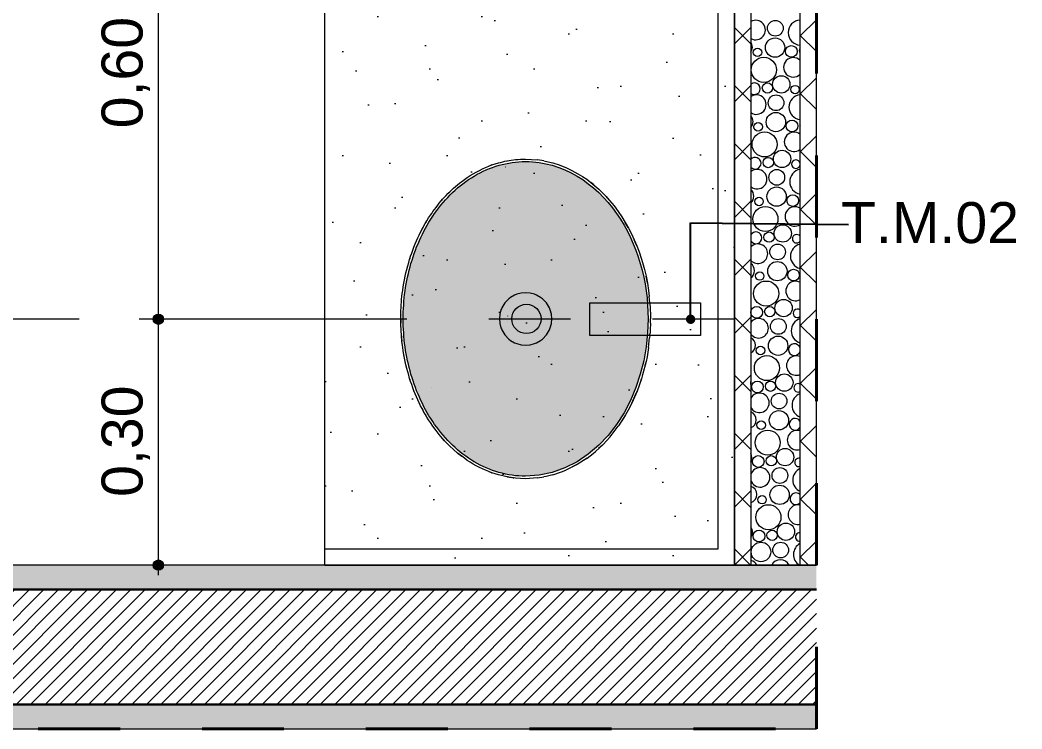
# Model space of a CAD drawing. Header units: metres. Extents: x -1.8 to 75.3, y -2 to 2.8.
# Drawn here: x 0.603 to 1.826, y -2.048 to -1.183 of the extents above; entities that cross this region are included whole.
import ezdxf

# ---------------------------------------------------------------- set-up
doc = ezdxf.new("R2010")
doc.units = ezdxf.units.M
doc.header["$MEASUREMENT"] = 0
doc.linetypes.add('Dashed', pattern=[0.035, 0.0225, -0.0125])
for name, color, linetype, lineweight in [('0_Caneta_No__1', 7, 'Continuous', 40), ('NOTAS-DETALHAMENTO.EXEC_Caneta_No__1', 7, 'Continuous', 40), ('NOTAS-DETALHAMENTO.EXEC_Caneta_No__241', 7, 'Continuous', 13), ('PAREDE CONSTRUIR_Caneta_No__241', 7, 'Continuous', 13), ('PAREDE CONSTRUIR_Caneta_No__3', 7, 'Continuous', 30), ('PAREDE CONSTRUIR_Caneta_No__83', 84, 'Continuous', 0), ('PAREDE CONSTRUIR_Caneta_No__91', 255, 'Continuous', 0)]:
    doc.layers.add(name, color=color, linetype=linetype, lineweight=lineweight)
for name, color, linetype, lineweight, true_color in [('0_Caneta_No__167', 7, 'Continuous', 0, 0x0035d5), ('EIXO HIDRÁULICO - Executivo.EXEC_Caneta_No__167', 7, 'Continuous', 0, 0x0035d5), ('LOUCAS-METAIS.ARQ_Caneta_No__13', 7, 'Continuous', 0, 0xaaaaaa), ('LOUCAS-METAIS.ARQ_Caneta_No__16', 7, 'Continuous', 0, 0xc9c9c9), ('LOUCAS-METAIS.ARQ_Caneta_No__19', 7, 'Continuous', 0, 0xe9e9e9), ('LOUCAS-METAIS.ARQ_Caneta_No__96', 7, 'Continuous', 0, 0xb6b6b6), ('PAREDE CONSTRUIR_Caneta_No__96', 7, 'Continuous', 0, 0xb6b6b6)]:
    doc.layers.add(name, color=color, linetype=linetype, lineweight=lineweight, true_color=true_color)
doc.styles.add('GENERATED_STYLE_1', font='arial.ttf')
doc.dimstyles.new('GENERATED_STYLE__1', dxfattribs={"dimtxt": 0.05, "dimasz": 0.02375, "dimexe": 0.18, "dimexo": 0.267183, "dimgap": 0, "dimtad": 1, "dimzin": 0, "dimdsep": 46, "dimtxsty": 'GENERATED_STYLE_1', "dimblk": 'ARROWHEAD_11', "dimblk1": 'ARROWHEAD_11', "dimblk2": 'ARROWHEAD_11', "dimcen": 0.09, "dimclrd": 256, "dimclre": 256, "dimclrt": 256, "dimadec": 0, "dimazin": 0, "dimtfac": 1, "dimtdec": 4, "dimtmove": 0, "dimatfit": 3, "dimfxl": 0, "dimtolj": 1, "dimtzin": 0, "dimarcsym": 0})
doc.dimstyles.new('GENERATED_STYLE__4', dxfattribs={"dimtxt": 0.18, "dimasz": 0.0228, "dimexe": 0.18, "dimexo": 0.0625, "dimgap": 0, "dimtad": 0, "dimtih": 1, "dimtoh": 1, "dimdec": 4, "dimzin": 0, "dimdsep": 46, "dimcen": 0.09, "dimadec": 0, "dimazin": 0, "dimtfac": 1, "dimtdec": 4, "dimtmove": 0, "dimatfit": 3, "dimldrblk": 'ARROWHEAD_11', "dimfxl": 0, "dimtolj": 1, "dimtzin": 0, "dimarcsym": 0})
pattern_1 = [(45, (0, 0), (-0.0353553, 0.0353553), []), (135, (0, 0), (0.0353553, 0.0353553), [])]
pattern_2 = [(45, (0, 0.2), (-0.0636396, 0.0636396), [0, -0.06, 0, -0.09]), (110, (0.2, 0.2), (0.0845723, 0.0307818), [0, -0.044, 0, -0.076])]

# ---------------------------------------------------------------- blocks, each defined once
blk = doc.blocks.new('*X1')
at = {"layer": 'PAREDE CONSTRUIR_Caneta_No__96', "color": 253, "linetype": 'Continuous', "lineweight": 0, "true_color": 0xb6b6b6}
for centre, radius in [((1.5249, -1.193), 0.00959), ((1.5246, -1.2166), 0.0118), ((1.5031, -1.2224), 0.00517), ((1.5444, -1.2213), 0.00715), ((1.5109, -1.2438), 0.0153), ((1.5153, -1.2659), 0.00627), ((1.5322, -1.2615), 0.0106), ((1.549, -1.2679), 0.00517), ((1.5258, -1.284), 0.00959), ((1.5256, -1.3075), 0.0118), ((1.504, -1.3134), 0.00517), ((1.5453, -1.3123), 0.00715), ((1.5118, -1.3348), 0.0153), ((1.5331, -1.3525), 0.0106), ((1.5163, -1.3569), 0.00627), ((1.5267, -1.375), 0.00959), ((1.5265, -1.3985), 0.0118), ((1.505, -1.4044), 0.00517), ((1.5462, -1.4033), 0.00715), ((1.5128, -1.4258), 0.0153), ((1.5172, -1.4479), 0.00627), ((1.534, -1.4435), 0.0106), ((1.5277, -1.466), 0.00959), ((1.5274, -1.4895), 0.0118), ((1.5059, -1.4954), 0.00517), ((1.5472, -1.4943), 0.00715), ((1.5137, -1.5168), 0.0153), ((1.535, -1.5345), 0.0106), ((1.5022, -1.5398), 0.00715), ((1.5181, -1.5389), 0.00627), ((1.5286, -1.557), 0.00959), ((1.5283, -1.5805), 0.0118), ((1.5068, -1.5864), 0.00517), ((1.5146, -1.6078), 0.0153), ((1.5031, -1.6308), 0.00715), ((1.5191, -1.6299), 0.00627), ((1.5359, -1.6255), 0.0106), ((1.5295, -1.648), 0.00959), ((1.5293, -1.6715), 0.0118), ((1.5077, -1.6774), 0.00517), ((1.5156, -1.6988), 0.0153), ((1.5368, -1.7165), 0.0106), ((1.504, -1.7218), 0.00715), ((1.52, -1.7209), 0.00627), ((1.5305, -1.7389), 0.00959), ((1.5302, -1.7625), 0.0118), ((1.5087, -1.7684), 0.00517), ((1.5165, -1.7898), 0.0153), ((1.5378, -1.8075), 0.0106), ((1.505, -1.8128), 0.00715), ((1.5209, -1.8119), 0.00627), ((1.5074, -1.8322), 0.0119), ((1.5314, -1.8299), 0.00959)]:
    blk.add_circle(centre, radius, dxfattribs=at)
for centre, radius, start, end in [((1.5009, -1.1952), 0.0119, 240.6416, 119.3584), ((1.5559, -1.1983), 0.0153, 93.3075, 266.6925), ((1.4863, -1.216), 0.0106, 325.5119, 34.4881), ((1.5603, -1.2204), 0.00627, 147.9904, 212.0095), ((1.5468, -1.2407), 0.0119, 46.3926, 313.6074), ((1.4994, -1.2668), 0.00715, 232.4224, 127.5776), ((1.5018, -1.2862), 0.0119, 235.3898, 124.6102), ((1.5568, -1.2893), 0.0153, 96.792, 263.208), ((1.4872, -1.307), 0.0106, 317.4858, 42.5142), ((1.5477, -1.3317), 0.0119, 52.2662, 307.7338), ((1.5613, -1.3114), 0.00627, 174.7667, 185.2333), ((1.5003, -1.3578), 0.00715, 222.3088, 137.6912), ((1.55, -1.3589), 0.00517, 11.1759, 348.8241), ((1.5027, -1.3772), 0.0119, 229.7811, 130.2189), ((1.5578, -1.3803), 0.0153, 100.302, 259.698), ((1.4881, -1.398), 0.0106, 310.5398, 49.4602), ((1.5487, -1.4227), 0.0119, 57.7053, 302.2947), ((1.5012, -1.4488), 0.00715, 209.6319, 150.3681), ((1.5509, -1.4499), 0.00517, 36.7057, 323.2943), ((1.5037, -1.4682), 0.0119, 223.6616, 136.3383), ((1.5587, -1.4713), 0.0153, 103.8515, 256.1484), ((1.489, -1.489), 0.0106, 304.2525, 55.7475), ((1.5496, -1.5137), 0.0119, 62.835, 297.165), ((1.5518, -1.5409), 0.00517, 51.5087, 308.4912), ((1.5046, -1.5592), 0.0119, 216.76, 143.24), ((1.5596, -1.5623), 0.0153, 107.4563, 252.5437), ((1.49, -1.58), 0.0106, 298.4054, 61.5946), ((1.5481, -1.5853), 0.00715, 14.0352, 345.9648), ((1.5505, -1.6047), 0.0119, 67.7385, 292.2615), ((1.4833, -1.626), 0.0118, 351.3047, 8.6953), ((1.5527, -1.6319), 0.00517, 63.6998, 296.3002), ((1.5055, -1.6502), 0.0119, 208.4938, 151.5062), ((1.5606, -1.6533), 0.0153, 111.1339, 248.8661), ((1.4909, -1.671), 0.0106, 292.8657, 67.1343), ((1.549, -1.6763), 0.00715, 32.8118, 327.1882), ((1.5514, -1.6957), 0.0119, 72.4754, 287.5246), ((1.4843, -1.717), 0.0118, 335.5239, 24.4761), ((1.5537, -1.7229), 0.00517, 74.7071, 285.2929), ((1.5064, -1.7412), 0.0119, 196.9443, 163.0557), ((1.5615, -1.7443), 0.0153, 114.9052, 245.0947), ((1.4918, -1.762), 0.0106, 287.544, 72.4559), ((1.55, -1.7673), 0.00715, 44.703, 315.297), ((1.5524, -1.7867), 0.0119, 77.0914, 282.9085), ((1.4852, -1.808), 0.0118, 326.2802, 33.7198), ((1.5546, -1.8139), 0.00517, 85.1566, 274.8434), ((1.5624, -1.8353), 0.0153, 118.7958, 238.0068), ((1.4928, -1.853), 0.0106, 26.5264, 77.6253), ((1.5311, -1.8535), 0.0118, 26.5846, 153.4154)]:
    blk.add_arc(centre, radius, start, end, dxfattribs=at)
blk = doc.blocks.new('*D8')
at = {"layer": '0_Caneta_No__167', "linetype": 'Continuous', "lineweight": 0, "true_color": 0x0035d5}
for points in [[(0.7654, -1.5482), (0.7659, -1.5506), (0.7673, -1.5527), (0.7693, -1.554), (0.7717, -1.5545), (0.7741, -1.554), (0.7761, -1.5527), (0.7775, -1.5506), (0.7779, -1.5482), (0.7775, -1.5459), (0.7761, -1.5438), (0.7741, -1.5425), (0.7717, -1.542), (0.7693, -1.5425), (0.7673, -1.5438), (0.7659, -1.5459)], [(0.7654, -1.8482), (0.7659, -1.8506), (0.7673, -1.8527), (0.7693, -1.854), (0.7717, -1.8545), (0.7741, -1.854), (0.7761, -1.8527), (0.7775, -1.8506), (0.7779, -1.8482), (0.7775, -1.8459), (0.7761, -1.8438), (0.7741, -1.8425), (0.7717, -1.842), (0.7693, -1.8425), (0.7673, -1.8438), (0.7659, -1.8459)]]:
    blk.add_hatch(color=162, dxfattribs=at).paths.add_polyline_path(points)
at = {"layer": '0_Caneta_No__167', "color": 162, "linetype": 'Continuous', "lineweight": 0, "true_color": 0x0035d5}
for p, q in [((0.7654, -1.5482), (0.7483, -1.5482)), ((1.0389, -1.5482), (0.7779, -1.5482)), ((0.7717, -1.842), (0.7717, -1.5545)), ((0.7654, -1.8482), (0.7483, -1.8482)), ((0.7717, -1.8607), (0.7717, -1.8545)), ((1.0389, -1.8482), (0.7779, -1.8482))]:
    blk.add_line(p, q, dxfattribs=at)
for centre in [(0.7717, -1.5482), (0.7717, -1.8482)]:
    blk.add_circle(centre, 0.00625, dxfattribs=at)
at = {"layer": '0_Caneta_No__167', "color": 162, "lineweight": 0, "true_color": 0x0035d5, "insert": (0.7617, -1.765), "char_height": 0.05, "attachment_point": 7, "rotation": 90, "style": 'GENERATED_STYLE_1'}
blk.add_mtext('\\A1;{\\pql;\\fArial|b0|i0|c0|p0;\\W1.000000;0,30}', dxfattribs=at)
blk = doc.blocks.new('ARROWHEAD_11')
at = {"color": 0, "linetype": 'Continuous', "lineweight": 0}
blk.add_line((0, 0), (-1, 0), dxfattribs=at)
at = {"color": 0, "linetype": 'Continuous', "lineweight": 0, "const_width": 0.25, "flags": 128}
blk.add_lwpolyline([(-0.125, 0, 1), (0.125, 0, 1)], format="xyb", close=True, dxfattribs=at)
blk = doc.blocks.new('*D9')
at = {"layer": '0_Caneta_No__167', "linetype": 'Continuous', "lineweight": 0, "true_color": 0x0035d5}
for points in [[(0.7654, -0.9485), (0.7659, -0.9509), (0.7673, -0.9529), (0.7693, -0.9543), (0.7717, -0.9547), (0.7741, -0.9543), (0.7761, -0.9529), (0.7775, -0.9509), (0.7779, -0.9485), (0.7775, -0.9461), (0.7761, -0.9441), (0.7741, -0.9427), (0.7717, -0.9422), (0.7693, -0.9427), (0.7673, -0.9441), (0.7659, -0.9461)], [(0.7654, -1.5482), (0.7659, -1.5506), (0.7673, -1.5527), (0.7693, -1.554), (0.7717, -1.5545), (0.7741, -1.554), (0.7761, -1.5527), (0.7775, -1.5506), (0.7779, -1.5482), (0.7775, -1.5459), (0.7761, -1.5438), (0.7741, -1.5425), (0.7717, -1.542), (0.7693, -1.5425), (0.7673, -1.5438), (0.7659, -1.5459)]]:
    blk.add_hatch(color=162, dxfattribs=at).paths.add_polyline_path(points)
at = {"layer": '0_Caneta_No__167', "color": 162, "linetype": 'Continuous', "lineweight": 0, "true_color": 0x0035d5}
for p, q in [((0.7654, -0.9485), (0.7483, -0.9485)), ((1.0389, -0.9485), (0.7779, -0.9485)), ((0.7717, -1.542), (0.7717, -0.9547)), ((0.7654, -1.5482), (0.7483, -1.5482)), ((1.0389, -1.5482), (0.7779, -1.5482))]:
    blk.add_line(p, q, dxfattribs=at)
for centre in [(0.7717, -0.9485), (0.7717, -1.5482)]:
    blk.add_circle(centre, 0.00625, dxfattribs=at)
at = {"layer": '0_Caneta_No__167', "color": 162, "lineweight": 0, "true_color": 0x0035d5, "insert": (0.7617, -1.3151), "char_height": 0.05, "attachment_point": 7, "rotation": 90, "style": 'GENERATED_STYLE_1'}
blk.add_mtext('\\A1;{\\pql;\\fArial|b0|i0|c0|p0;\\W1.000000;0,60}', dxfattribs=at)

msp = doc.modelspace()

# ---------------------------------------------------------------- hatches: boundary and pattern name
at = {"layer": 'LOUCAS-METAIS.ARQ_Caneta_No__16', "linetype": 'Continuous', "lineweight": 0, "true_color": 0xc9c9c9}
h = msp.add_hatch(dxfattribs=at)
h.set_pattern_fill('Haie_OD_LEGENDA_0001', color=9, style=0, pattern_type=2)
h.set_pattern_definition(pattern_2)
h.paths.add_polyline_path([(1.455, -1.8282), (1.455, -0.0482), (0.975, -0.0482), (0.975, -1.8282)])
h = msp.add_hatch(dxfattribs=at)
h.set_pattern_fill('Haie_OD_LEGENDA_0001', color=9, style=0, pattern_type=2)
h.set_pattern_definition(pattern_2)
h.paths.add_polyline_path([(1.475, -1.8282), (1.475, -0.0482), (1.455, -0.0482), (1.455, -1.8282)])
h = msp.add_hatch(dxfattribs=at)
h.set_pattern_fill('Haie_OD_LEGENDA_0001', color=9, style=0, pattern_type=2)
h.set_pattern_definition(pattern_2)
h.paths.add_polyline_path([(1.475, -1.8482), (1.475, -1.8282), (0.975, -1.8282), (0.975, -1.8482)])
at = {"layer": 'LOUCAS-METAIS.ARQ_Caneta_No__19', "linetype": 'Continuous', "lineweight": 0, "true_color": 0x747474}
msp.add_hatch(color=8, dxfattribs=at).paths.add_polyline_path([(1.2526, -1.3603), (1.2446, -1.3583), (1.2365, -1.3569), (1.2283, -1.356), (1.2242, -1.3558), (1.2201, -1.3558), (1.216, -1.3558), (1.2118, -1.356), (1.2077, -1.3564), (1.2036, -1.3569), (1.1996, -1.3576), (1.1955, -1.3583), (1.1915, -1.3593), (1.1876, -1.3603), (1.1836, -1.3615), (1.1797, -1.3628), (1.1759, -1.3643), (1.172, -1.3659), (1.1683, -1.3676), (1.1646, -1.3694), (1.1609, -1.3713), (1.1573, -1.3734), (1.1538, -1.3756), (1.1503, -1.3778), (1.1469, -1.3802), (1.1435, -1.3827), (1.1403, -1.3852), (1.1371, -1.3879), (1.1339, -1.3907), (1.1309, -1.3935), (1.1279, -1.3964), (1.125, -1.3994), (1.1221, -1.4025), (1.1194, -1.4057), (1.1167, -1.4089), (1.114, -1.4122), (1.1115, -1.4155), (1.109, -1.419), (1.1067, -1.4224), (1.1044, -1.426), (1.1021, -1.4296), (1.1, -1.4332), (1.0979, -1.4369), (1.0959, -1.4406), (1.094, -1.4444), (1.0921, -1.4482), (1.0904, -1.4521), (1.0887, -1.456), (1.087, -1.4599), (1.0855, -1.4639), (1.084, -1.4679), (1.0827, -1.472), (1.0814, -1.476), (1.0801, -1.4801), (1.079, -1.4842), (1.0779, -1.4884), (1.0769, -1.4925), (1.0759, -1.4967), (1.0751, -1.5009), (1.0743, -1.5051), (1.0736, -1.5093), (1.073, -1.5136), (1.0724, -1.5178), (1.0719, -1.5221), (1.0715, -1.5263), (1.0712, -1.5306), (1.0709, -1.5349), (1.0707, -1.5392), (1.0706, -1.5435), (1.0706, -1.5456), (1.0706, -1.5478), (1.0706, -1.552), (1.0707, -1.5563), (1.0709, -1.5606), (1.0712, -1.5649), (1.0715, -1.5692), (1.0719, -1.5734), (1.0724, -1.5777), (1.073, -1.5819), (1.0736, -1.5862), (1.0743, -1.5904), (1.0751, -1.5946), (1.0759, -1.5988), (1.0769, -1.603), (1.0779, -1.6071), (1.079, -1.6113), (1.0801, -1.6154), (1.0814, -1.6195), (1.0827, -1.6235), (1.084, -1.6276), (1.0855, -1.6316), (1.087, -1.6356), (1.0887, -1.6395), (1.0904, -1.6434), (1.0921, -1.6473), (1.094, -1.6511), (1.0959, -1.6549), (1.0979, -1.6586), (1.1, -1.6623), (1.1021, -1.6659), (1.1044, -1.6695), (1.1067, -1.6731), (1.109, -1.6766), (1.1115, -1.68), (1.114, -1.6833), (1.1167, -1.6866), (1.1193, -1.6898), (1.1221, -1.693), (1.125, -1.6961), (1.1279, -1.6991), (1.1309, -1.702), (1.1339, -1.7048), (1.1371, -1.7076), (1.1403, -1.7103), (1.1435, -1.7128), (1.1469, -1.7153), (1.1503, -1.7177), (1.1538, -1.72), (1.1573, -1.7221), (1.1609, -1.7242), (1.1646, -1.7261), (1.1683, -1.7279), (1.172, -1.7296), (1.1758, -1.7312), (1.1797, -1.7327), (1.1836, -1.734), (1.1875, -1.7352), (1.1915, -1.7362), (1.1955, -1.7372), (1.1996, -1.738), (1.2036, -1.7386), (1.2077, -1.7391), (1.2118, -1.7395), (1.216, -1.7397), (1.2201, -1.7398), (1.2365, -1.7386), (1.2526, -1.7352), (1.2681, -1.7296), (1.2829, -1.7221), (1.2966, -1.7128), (1.3093, -1.702), (1.3208, -1.6899), (1.3311, -1.6766), (1.3402, -1.6623), (1.3481, -1.6473), (1.3547, -1.6316), (1.3601, -1.6154), (1.3642, -1.5988), (1.3672, -1.5819), (1.369, -1.5649), (1.3696, -1.5478), (1.3694, -1.5392), (1.369, -1.5306), (1.3683, -1.5221), (1.3672, -1.5136), (1.3659, -1.5051), (1.3642, -1.4967), (1.3623, -1.4884), (1.3601, -1.4801), (1.3575, -1.472), (1.3547, -1.4639), (1.3515, -1.456), (1.3481, -1.4482), (1.3443, -1.4406), (1.3402, -1.4332), (1.3358, -1.426), (1.3311, -1.419), (1.3261, -1.4122), (1.3208, -1.4057), (1.3152, -1.3994), (1.3093, -1.3935), (1.3031, -1.3879), (1.2966, -1.3827), (1.2899, -1.3778), (1.2829, -1.3734), (1.2756, -1.3694), (1.2681, -1.3659), (1.2605, -1.3628)])
at = {"layer": 'PAREDE CONSTRUIR_Caneta_No__241', "linetype": 'Continuous', "lineweight": 13}
h = msp.add_hatch(dxfattribs=at)
h.set_pattern_fill('common_brick_0001', style=0, pattern_type=2)
h.set_pattern_definition([(45, (0, 0), (-0.008838835, 0.008838835), [])])
h.paths.add_polyline_path([(0.025, -1.8782), (0.025, -2.0182), (1.575, -2.0182), (1.575, -1.8782)])
at = {"layer": 'PAREDE CONSTRUIR_Caneta_No__83', "linetype": 'Continuous', "lineweight": 0}
h = msp.add_hatch(dxfattribs=at)
h.set_pattern_fill('Placomur_0001', color=84, style=0, pattern_type=2)
h.set_pattern_definition(pattern_1)
h.paths.add_polyline_path([(1.475, 1.8482), (1.475, -1.8482), (1.495, -1.8482), (1.495, 1.8482)])
h = msp.add_hatch(dxfattribs=at)
h.set_pattern_fill('Placomur_0001', color=84, style=0, pattern_type=2)
h.set_pattern_definition(pattern_1)
h.paths.add_polyline_path([(1.555, -1.8482), (1.575, -1.8482), (1.575, 1.8482), (1.555, 1.8482)])
at = {"layer": 'PAREDE CONSTRUIR_Caneta_No__91', "linetype": 'Continuous', "lineweight": 0}
for points in [[(0.025, -1.8782), (1.575, -1.8782), (1.575, -1.8482), (0.025, -1.8482)], [(0.025, -2.0182), (0.025, -2.0482), (1.575, -2.0482), (1.575, -2.0182)]]:
    msp.add_hatch(color=255, dxfattribs=at).paths.add_polyline_path(points)

# ---------------------------------------------------------------- linework, layer by layer
at = {"layer": '0_Caneta_No__1', "color": 7, "linetype": 'Dashed', "lineweight": 40}
msp.add_lwpolyline([(1.575, -2.0482), (1.575, 2.0482), (-1.575, 2.0482), (-1.575, -2.0482)], close=True, dxfattribs=at)
at = {"layer": 'EIXO HIDRÁULICO - Executivo.EXEC_Caneta_No__167', "color": 162, "linetype": 'Dashed', "lineweight": 0, "true_color": 0x0035d5}
msp.add_line((1.475, -1.5482), (0.5256, -1.5482), dxfattribs=at)
at = {"layer": 'LOUCAS-METAIS.ARQ_Caneta_No__13', "color": 253, "linetype": 'Continuous', "lineweight": 0, "true_color": 0xaaaaaa, "flags": 128}
for points in [[(0.975, -1.8282), (0.975, -0.0482)], [(1.455, -1.8282), (1.455, -0.0482)], [(1.475, -1.8282), (1.475, -0.0482)], [(0.975, -1.8282), (1.455, -1.8282)], [(0.975, -1.8482), (0.975, -1.8282)], [(1.475, -1.8482), (1.475, -1.8282)], [(0.975, -1.8482), (1.475, -1.8482)]]:
    msp.add_lwpolyline(points, dxfattribs=at)
at = {"layer": 'LOUCAS-METAIS.ARQ_Caneta_No__96', "color": 253, "linetype": 'Continuous', "lineweight": 0, "true_color": 0xb6b6b6}
for p, q in [((1.1829, -1.3586), (1.187, -1.3574)), ((1.187, -1.3574), (1.1895, -1.3567)), ((1.1895, -1.3567), (1.1921, -1.356)), ((1.1921, -1.356), (1.1947, -1.3554)), ((1.1947, -1.3554), (1.1973, -1.3549)), ((1.1955, -1.3583), (1.1996, -1.3576)), ((1.1973, -1.3549), (1.2, -1.3544)), ((1.1973, -1.3549), (1.1978, -1.3548)), ((1.1996, -1.3576), (1.2036, -1.3569)), ((1.2, -1.3544), (1.2026, -1.354)), ((1.2026, -1.354), (1.2053, -1.3537)), ((1.2036, -1.3569), (1.2077, -1.3564)), ((1.2053, -1.3537), (1.2079, -1.3534)), ((1.2056, -1.3536), (1.2055, -1.3536)), ((1.2057, -1.3536), (1.2056, -1.3536)), ((1.2077, -1.3564), (1.2118, -1.356)), ((1.2079, -1.3534), (1.211, -1.3531)), ((1.211, -1.3531), (1.214, -1.3529)), ((1.2118, -1.356), (1.216, -1.3558)), ((1.214, -1.3529), (1.2171, -1.3528)), ((1.216, -1.3558), (1.2201, -1.3558)), ((1.2171, -1.3528), (1.2201, -1.3528)), ((1.2201, -1.3528), (1.2274, -1.353)), ((1.2201, -1.3558), (1.2242, -1.3558)), ((1.2242, -1.3558), (1.2283, -1.356)), ((1.2274, -1.353), (1.2346, -1.3536)), ((1.2283, -1.356), (1.2365, -1.3569)), ((1.2346, -1.3536), (1.2345, -1.3536)), ((1.2346, -1.3536), (1.2346, -1.3536)), ((1.2424, -1.3548), (1.2346, -1.3536)), ((1.2365, -1.3569), (1.2446, -1.3583)), ((1.2424, -1.3548), (1.244, -1.3551)), ((1.244, -1.3551), (1.2532, -1.3574)), ((1.2532, -1.3574), (1.2612, -1.3599)), ((1.1562, -1.3706), (1.1598, -1.3685)), ((1.1598, -1.3685), (1.1636, -1.3665)), ((1.1609, -1.3713), (1.1646, -1.3694)), ((1.1636, -1.3665), (1.1673, -1.3647)), ((1.1646, -1.3694), (1.1683, -1.3676)), ((1.1673, -1.3647), (1.1712, -1.363)), ((1.1683, -1.3676), (1.172, -1.3659)), ((1.1712, -1.363), (1.175, -1.3614)), ((1.172, -1.3659), (1.1759, -1.3643)), ((1.175, -1.3614), (1.179, -1.3599)), ((1.1763, -1.3609), (1.175, -1.3614)), ((1.1759, -1.3643), (1.1797, -1.3628)), ((1.179, -1.3599), (1.1763, -1.3609)), ((1.179, -1.3599), (1.1829, -1.3586)), ((1.1797, -1.3628), (1.1836, -1.3615)), ((1.1836, -1.3615), (1.1876, -1.3603)), ((1.1876, -1.3603), (1.1915, -1.3593)), ((1.1915, -1.3593), (1.1955, -1.3583)), ((1.1955, -1.3623), (1.1958, -1.3622)), ((1.2446, -1.3583), (1.2526, -1.3603)), ((1.2526, -1.3603), (1.2605, -1.3628)), ((1.2605, -1.3628), (1.2681, -1.3659)), ((1.2612, -1.3599), (1.2638, -1.3609)), ((1.2638, -1.3609), (1.269, -1.363)), ((1.2681, -1.3659), (1.2756, -1.3694)), ((1.269, -1.363), (1.2766, -1.3665)), ((1.2756, -1.3694), (1.2829, -1.3734)), ((1.2766, -1.3665), (1.284, -1.3706)), ((1.137, -1.384), (1.1395, -1.382)), ((1.1395, -1.382), (1.142, -1.3801)), ((1.142, -1.3801), (1.1454, -1.3776)), ((1.1435, -1.3827), (1.1469, -1.3802)), ((1.1454, -1.3776), (1.1489, -1.3751)), ((1.1456, -1.3774), (1.1456, -1.3774)), ((1.1456, -1.3774), (1.1456, -1.3774)), ((1.1469, -1.3802), (1.1503, -1.3778)), ((1.1489, -1.3751), (1.1525, -1.3728)), ((1.1503, -1.3778), (1.1538, -1.3756)), ((1.1525, -1.3728), (1.1562, -1.3706)), ((1.1538, -1.3756), (1.1573, -1.3734)), ((1.1573, -1.3734), (1.1609, -1.3713)), ((1.2829, -1.3734), (1.2899, -1.3778)), ((1.284, -1.3706), (1.2894, -1.3739)), ((1.2894, -1.3739), (1.2946, -1.3774)), ((1.2899, -1.3778), (1.2966, -1.3827)), ((1.2946, -1.3775), (1.2946, -1.3774)), ((1.2946, -1.3774), (1.2996, -1.3812)), ((1.2946, -1.3774), (1.2946, -1.3774)), ((1.2996, -1.3812), (1.3045, -1.3852)), ((1.3025, -1.3835), (1.2996, -1.3812)), ((1.1253, -1.3947), (1.1276, -1.3925)), ((1.1263, -1.3938), (1.1261, -1.394)), ((1.1263, -1.3938), (1.1264, -1.3936)), ((1.1276, -1.3925), (1.1299, -1.3903)), ((1.1279, -1.3964), (1.1309, -1.3935)), ((1.1299, -1.3903), (1.1322, -1.3882)), ((1.1309, -1.3935), (1.1339, -1.3907)), ((1.1322, -1.3882), (1.1346, -1.3861)), ((1.1339, -1.3907), (1.1371, -1.3879)), ((1.1346, -1.3861), (1.137, -1.384)), ((1.1356, -1.3852), (1.1361, -1.3848)), ((1.1356, -1.3852), (1.1356, -1.3852)), ((1.1377, -1.3835), (1.137, -1.384)), ((1.1371, -1.3879), (1.1403, -1.3852)), ((1.1403, -1.3852), (1.1435, -1.3827)), ((1.2966, -1.3827), (1.3031, -1.3879)), ((1.3045, -1.3852), (1.3025, -1.3835)), ((1.3031, -1.3879), (1.3093, -1.3935)), ((1.3045, -1.3852), (1.3093, -1.3894)), ((1.3093, -1.3894), (1.3139, -1.3938)), ((1.3093, -1.3935), (1.3152, -1.3994)), ((1.3139, -1.3938), (1.3183, -1.3983)), ((1.1127, -1.4091), (1.1147, -1.4066)), ((1.1147, -1.4066), (1.1167, -1.4041)), ((1.1167, -1.4041), (1.1188, -1.4017)), ((1.1167, -1.4089), (1.1194, -1.4057)), ((1.1176, -1.4031), (1.1175, -1.4032)), ((1.1176, -1.4031), (1.118, -1.4027)), ((1.1188, -1.4017), (1.1209, -1.3993)), ((1.1194, -1.4057), (1.1221, -1.4025)), ((1.1209, -1.3993), (1.1231, -1.397)), ((1.1212, -1.399), (1.1209, -1.3993)), ((1.1221, -1.4025), (1.125, -1.3994)), ((1.1231, -1.397), (1.1253, -1.3947)), ((1.125, -1.3994), (1.1279, -1.3964)), ((1.3152, -1.3994), (1.3208, -1.4057)), ((1.3183, -1.3983), (1.3189, -1.399)), ((1.3183, -1.3983), (1.3226, -1.4031)), ((1.3189, -1.399), (1.3226, -1.4031)), ((1.3208, -1.4057), (1.3261, -1.4122)), ((1.3226, -1.4031), (1.3226, -1.4031)), ((1.3226, -1.4031), (1.3281, -1.4098)), ((1.1054, -1.419), (1.1069, -1.4167)), ((1.1069, -1.4167), (1.1088, -1.4141)), ((1.1088, -1.4141), (1.1107, -1.4116)), ((1.109, -1.419), (1.1115, -1.4155)), ((1.1107, -1.4116), (1.1127, -1.4091)), ((1.1115, -1.4155), (1.114, -1.4122)), ((1.114, -1.4122), (1.1167, -1.4089)), ((1.3261, -1.4122), (1.3311, -1.419)), ((1.3281, -1.4098), (1.3332, -1.4167)), ((1.3332, -1.4167), (1.3377, -1.4233)), ((1.0976, -1.4314), (1.0996, -1.428)), ((1.0983, -1.4301), (1.0981, -1.4305)), ((1.0983, -1.4301), (1.0985, -1.4298)), ((1.0996, -1.428), (1.1017, -1.4246)), ((1.1, -1.4332), (1.1021, -1.4296)), ((1.1017, -1.4246), (1.1038, -1.4213)), ((1.1021, -1.4296), (1.1044, -1.426)), ((1.1038, -1.4213), (1.1054, -1.419)), ((1.1044, -1.426), (1.1067, -1.4224)), ((1.1067, -1.4224), (1.109, -1.419)), ((1.3311, -1.419), (1.3358, -1.426)), ((1.3358, -1.426), (1.3402, -1.4332)), ((1.3377, -1.4233), (1.3418, -1.43)), ((1.3418, -1.43), (1.3418, -1.4301)), ((1.3418, -1.43), (1.3457, -1.4369)), ((1.3453, -1.4362), (1.3418, -1.43)), ((1.0902, -1.4454), (1.0919, -1.4418)), ((1.0919, -1.4418), (1.0937, -1.4383)), ((1.0937, -1.4383), (1.0956, -1.4348)), ((1.0937, -1.4383), (1.0949, -1.4362)), ((1.094, -1.4444), (1.0959, -1.4406)), ((1.0949, -1.4362), (1.0956, -1.4348)), ((1.0956, -1.4348), (1.0976, -1.4314)), ((1.0959, -1.4406), (1.0979, -1.4369)), ((1.0979, -1.4369), (1.1, -1.4332)), ((1.3402, -1.4332), (1.3443, -1.4406)), ((1.3443, -1.4406), (1.3481, -1.4482)), ((1.3457, -1.4369), (1.3453, -1.4362)), ((1.3457, -1.4369), (1.3493, -1.4439)), ((1.0853, -1.4563), (1.0868, -1.4526)), ((1.0868, -1.4526), (1.0885, -1.449)), ((1.0885, -1.449), (1.0902, -1.4454)), ((1.0887, -1.456), (1.0904, -1.4521)), ((1.0904, -1.4521), (1.0921, -1.4482)), ((1.0907, -1.4443), (1.0908, -1.4441)), ((1.0908, -1.4441), (1.091, -1.4436)), ((1.0921, -1.4482), (1.094, -1.4444)), ((1.3481, -1.4482), (1.3515, -1.456)), ((1.3493, -1.4439), (1.3527, -1.4511)), ((1.3493, -1.444), (1.3494, -1.4441)), ((1.3494, -1.4441), (1.3495, -1.4442)), ((1.3552, -1.457), (1.3527, -1.4511)), ((1.3527, -1.4511), (1.3558, -1.4585)), ((1.0797, -1.4713), (1.081, -1.4675)), ((1.081, -1.4675), (1.0824, -1.4637)), ((1.0824, -1.4637), (1.0838, -1.46)), ((1.0838, -1.46), (1.0853, -1.4563)), ((1.084, -1.4679), (1.0855, -1.4639)), ((1.0843, -1.4587), (1.085, -1.457)), ((1.0843, -1.4588), (1.0843, -1.4587)), ((1.085, -1.457), (1.0853, -1.4563)), ((1.0855, -1.4639), (1.087, -1.4599)), ((1.087, -1.4599), (1.0887, -1.456)), ((1.3515, -1.456), (1.3547, -1.4639)), ((1.3547, -1.4639), (1.3575, -1.472)), ((1.3558, -1.4585), (1.3552, -1.457)), ((1.3558, -1.4585), (1.3559, -1.4587)), ((1.3558, -1.4585), (1.3586, -1.4659)), ((1.3559, -1.4587), (1.3559, -1.4589)), ((1.3586, -1.4659), (1.3612, -1.4735)), ((1.0762, -1.4831), (1.0774, -1.4789)), ((1.0774, -1.4789), (1.0785, -1.4751)), ((1.0785, -1.4751), (1.0797, -1.4713)), ((1.0789, -1.4738), (1.0788, -1.4743)), ((1.0789, -1.4738), (1.079, -1.4736)), ((1.0801, -1.4801), (1.0814, -1.476)), ((1.0814, -1.476), (1.0827, -1.472)), ((1.0827, -1.472), (1.084, -1.4679)), ((1.3575, -1.472), (1.3601, -1.4801)), ((1.3612, -1.4735), (1.3628, -1.4789)), ((1.3612, -1.4737), (1.3613, -1.4738)), ((1.3628, -1.4789), (1.3651, -1.4873)), ((1.0731, -1.4958), (1.074, -1.4915)), ((1.074, -1.4915), (1.0751, -1.4873)), ((1.0751, -1.4873), (1.0762, -1.4831)), ((1.0769, -1.4925), (1.0779, -1.4884)), ((1.0779, -1.4884), (1.079, -1.4842)), ((1.079, -1.4842), (1.0801, -1.4801)), ((1.3601, -1.4801), (1.3623, -1.4884)), ((1.3623, -1.4884), (1.3642, -1.4967)), ((1.3651, -1.4873), (1.3671, -1.4958)), ((1.0707, -1.5086), (1.0714, -1.5043)), ((1.0714, -1.5043), (1.0722, -1.5)), ((1.0714, -1.5043), (1.0719, -1.5015)), ((1.0719, -1.5015), (1.0722, -1.5)), ((1.0722, -1.5), (1.0731, -1.4958)), ((1.0743, -1.5051), (1.0751, -1.5009)), ((1.0751, -1.5009), (1.0759, -1.4967)), ((1.0759, -1.4967), (1.0769, -1.4925)), ((1.3642, -1.4967), (1.3659, -1.5051)), ((1.3683, -1.5015), (1.3671, -1.4958)), ((1.3671, -1.4958), (1.3688, -1.5043)), ((1.3688, -1.5043), (1.3683, -1.5015)), ((1.3688, -1.5043), (1.3702, -1.5129)), ((1.0691, -1.5204), (1.0695, -1.5167)), ((1.0695, -1.5167), (1.07, -1.5129)), ((1.07, -1.5129), (1.0707, -1.5086)), ((1.0724, -1.5178), (1.073, -1.5136)), ((1.073, -1.5136), (1.0736, -1.5093)), ((1.0736, -1.5093), (1.0743, -1.5051)), ((1.2146, -1.5162), (1.2092, -1.5177)), ((1.2201, -1.5158), (1.2146, -1.5162)), ((1.2256, -1.5162), (1.2201, -1.5158)), ((1.231, -1.5177), (1.2256, -1.5162)), ((1.3659, -1.5051), (1.3672, -1.5136)), ((1.3672, -1.5136), (1.3683, -1.5221)), ((1.3702, -1.5129), (1.3711, -1.5204)), ((1.0682, -1.5306), (1.0684, -1.5272)), ((1.0684, -1.5272), (1.0687, -1.5238)), ((1.0684, -1.5278), (1.0684, -1.5276)), ((1.0684, -1.5278), (1.0684, -1.5278)), ((1.0687, -1.5238), (1.0691, -1.5204)), ((1.0687, -1.5245), (1.0687, -1.5238)), ((1.0712, -1.5306), (1.0715, -1.5263)), ((1.0715, -1.5263), (1.0719, -1.5221)), ((1.0719, -1.5221), (1.0724, -1.5178)), ((1.1947, -1.5282), (1.1911, -1.5342)), ((1.1996, -1.5232), (1.1947, -1.5282)), ((1.2018, -1.5215), (1.1996, -1.5232)), ((1.2066, -1.5187), (1.2018, -1.5215)), ((1.2092, -1.5177), (1.2066, -1.5187)), ((1.2335, -1.5187), (1.231, -1.5177)), ((1.2384, -1.5215), (1.2335, -1.5187)), ((1.2406, -1.5232), (1.2384, -1.5215)), ((1.2454, -1.5282), (1.2406, -1.5232)), ((1.2491, -1.5342), (1.2454, -1.5282)), ((1.3683, -1.5221), (1.369, -1.5306)), ((1.3715, -1.5245), (1.3711, -1.5204)), ((1.3718, -1.5278), (1.3715, -1.5245)), ((1.3718, -1.5278), (1.3718, -1.5278)), ((1.3718, -1.5278), (1.3718, -1.5278)), ((1.3718, -1.5278), (1.3723, -1.5353)), ((1.0676, -1.5443), (1.0677, -1.5409)), ((1.0677, -1.5409), (1.0678, -1.5375)), ((1.0678, -1.5375), (1.068, -1.5341)), ((1.068, -1.5341), (1.0682, -1.5306)), ((1.0706, -1.5435), (1.0707, -1.5392)), ((1.0707, -1.5392), (1.0709, -1.5349)), ((1.0709, -1.5349), (1.0712, -1.5306)), ((1.19, -1.5368), (1.1886, -1.5421)), ((1.1905, -1.5355), (1.19, -1.5368)), ((1.1911, -1.5342), (1.1905, -1.5355)), ((1.2496, -1.5355), (1.2491, -1.5342)), ((1.2501, -1.5368), (1.2496, -1.5355)), ((1.2516, -1.5421), (1.2501, -1.5368)), ((1.369, -1.5306), (1.3694, -1.5392)), ((1.3694, -1.5392), (1.3696, -1.5478)), ((1.3723, -1.5353), (1.3725, -1.5428)), ((1.0676, -1.5427), (1.0676, -1.5425)), ((1.0676, -1.5427), (1.0676, -1.5432)), ((1.0676, -1.5478), (1.0676, -1.5443)), ((1.0676, -1.5478), (1.0676, -1.5528)), ((1.0677, -1.5546), (1.0676, -1.5478)), ((1.0677, -1.5533), (1.0676, -1.5528)), ((1.0706, -1.5456), (1.0706, -1.5435)), ((1.0706, -1.5478), (1.0706, -1.5456)), ((1.0706, -1.552), (1.0706, -1.5478)), ((1.0707, -1.5563), (1.0706, -1.552)), ((1.1886, -1.5421), (1.1881, -1.5478)), ((1.1881, -1.5478), (1.1886, -1.5534)), ((1.1886, -1.5534), (1.19, -1.5587)), ((1.1979, -1.5442), (1.1979, -1.5443)), ((1.1979, -1.5512), (1.1979, -1.5513)), ((1.2501, -1.5587), (1.2516, -1.5534)), ((1.2521, -1.5478), (1.2516, -1.5421)), ((1.2516, -1.5534), (1.2521, -1.5478)), ((1.3696, -1.5478), (1.369, -1.5649)), ((1.3725, -1.5528), (1.3721, -1.5611)), ((1.3725, -1.5426), (1.3725, -1.5427)), ((1.3725, -1.5427), (1.3725, -1.5427)), ((1.3725, -1.5428), (1.3726, -1.5478)), ((1.3725, -1.5528), (1.3726, -1.5478)), ((1.068, -1.5615), (1.0677, -1.5546)), ((1.0684, -1.5683), (1.068, -1.5615)), ((1.0709, -1.5606), (1.0707, -1.5563)), ((1.0712, -1.5649), (1.0709, -1.5606)), ((1.0715, -1.5692), (1.0712, -1.5649)), ((1.19, -1.5587), (1.1905, -1.56)), ((1.1905, -1.56), (1.1911, -1.5613)), ((1.1911, -1.5613), (1.1947, -1.5673)), ((1.2454, -1.5673), (1.2491, -1.5613)), ((1.2491, -1.5613), (1.2496, -1.56)), ((1.2496, -1.56), (1.2501, -1.5587)), ((1.3651, -1.5644), (1.3651, -1.5645)), ((1.369, -1.5649), (1.3672, -1.5819)), ((1.3718, -1.5672), (1.372, -1.5652)), ((1.3721, -1.5611), (1.372, -1.5652)), ((1.0684, -1.5677), (1.0684, -1.5675)), ((1.0684, -1.568), (1.0684, -1.5677)), ((1.0684, -1.5683), (1.0687, -1.571)), ((1.0691, -1.5751), (1.0684, -1.5683)), ((1.0687, -1.571), (1.0691, -1.5751)), ((1.07, -1.5826), (1.0691, -1.5751)), ((1.0719, -1.5734), (1.0715, -1.5692)), ((1.0724, -1.5777), (1.0719, -1.5734)), ((1.073, -1.5819), (1.0724, -1.5777)), ((1.1947, -1.5673), (1.1996, -1.5723)), ((1.1996, -1.5723), (1.2018, -1.574)), ((1.2018, -1.574), (1.2066, -1.5768)), ((1.2066, -1.5768), (1.2092, -1.5778)), ((1.2092, -1.5778), (1.2146, -1.5793)), ((1.2256, -1.5793), (1.231, -1.5778)), ((1.231, -1.5778), (1.2335, -1.5768)), ((1.2335, -1.5768), (1.2384, -1.574)), ((1.2384, -1.574), (1.2406, -1.5723)), ((1.2406, -1.5723), (1.2454, -1.5673)), ((1.3702, -1.5826), (1.3715, -1.571)), ((1.3718, -1.5677), (1.3715, -1.571)), ((1.3718, -1.5672), (1.3718, -1.5677)), ((1.0707, -1.5869), (1.07, -1.5826)), ((1.0714, -1.5912), (1.0707, -1.5869)), ((1.0736, -1.5862), (1.073, -1.5819)), ((1.0743, -1.5904), (1.0736, -1.5862)), ((1.2146, -1.5793), (1.2201, -1.5798)), ((1.2201, -1.5798), (1.2256, -1.5793)), ((1.3672, -1.5819), (1.3642, -1.5988)), ((1.3702, -1.5826), (1.3683, -1.5941)), ((1.0719, -1.5941), (1.0714, -1.5912)), ((1.0722, -1.5955), (1.0714, -1.5912)), ((1.0722, -1.5955), (1.0719, -1.5941)), ((1.0731, -1.5998), (1.0722, -1.5955)), ((1.074, -1.604), (1.0731, -1.5998)), ((1.0751, -1.5946), (1.0743, -1.5904)), ((1.0759, -1.5988), (1.0751, -1.5946)), ((1.0769, -1.603), (1.0759, -1.5988)), ((1.3642, -1.5988), (1.3601, -1.6154)), ((1.3671, -1.5996), (1.3629, -1.6162)), ((1.3671, -1.5998), (1.3658, -1.6048)), ((1.3683, -1.5941), (1.3671, -1.5996)), ((1.3671, -1.5998), (1.3671, -1.5996)), ((1.0751, -1.6082), (1.074, -1.604)), ((1.0762, -1.6124), (1.0751, -1.6082)), ((1.0774, -1.6166), (1.0762, -1.6124)), ((1.0779, -1.6071), (1.0769, -1.603)), ((1.079, -1.6113), (1.0779, -1.6071)), ((1.0801, -1.6154), (1.079, -1.6113)), ((1.0785, -1.6205), (1.0774, -1.6166)), ((1.0797, -1.6243), (1.0785, -1.6205)), ((1.0788, -1.6212), (1.0789, -1.6217)), ((1.079, -1.6219), (1.0789, -1.6217)), ((1.081, -1.628), (1.0797, -1.6243)), ((1.0814, -1.6195), (1.0801, -1.6154)), ((1.0827, -1.6235), (1.0814, -1.6195)), ((1.084, -1.6276), (1.0827, -1.6235)), ((1.3601, -1.6154), (1.3547, -1.6316)), ((1.3615, -1.6209), (1.3561, -1.6361)), ((1.3613, -1.6217), (1.3586, -1.6291)), ((1.3613, -1.6217), (1.3615, -1.6211)), ((1.3629, -1.6162), (1.3615, -1.6209)), ((1.3628, -1.6166), (1.3629, -1.6162)), ((1.0824, -1.6318), (1.081, -1.628)), ((1.0838, -1.6355), (1.0824, -1.6318)), ((1.0853, -1.6392), (1.0838, -1.6355)), ((1.0855, -1.6316), (1.084, -1.6276)), ((1.0843, -1.6368), (1.0843, -1.6367)), ((1.085, -1.6385), (1.0843, -1.6368)), ((1.0853, -1.6392), (1.085, -1.6385)), ((1.087, -1.6356), (1.0855, -1.6316)), ((1.0887, -1.6395), (1.087, -1.6356)), ((1.1052, -1.6318), (1.1053, -1.632)), ((1.3547, -1.6316), (1.3481, -1.6473)), ((1.3561, -1.6361), (1.3497, -1.6508)), ((1.3497, -1.6508), (1.3552, -1.6385)), ((1.3552, -1.6385), (1.3561, -1.6361)), ((1.3559, -1.6368), (1.3559, -1.6368)), ((1.0868, -1.6429), (1.0853, -1.6392)), ((1.0885, -1.6465), (1.0868, -1.6429)), ((1.0902, -1.6501), (1.0885, -1.6465)), ((1.0904, -1.6434), (1.0887, -1.6395)), ((1.0919, -1.6537), (1.0902, -1.6501)), ((1.0921, -1.6473), (1.0904, -1.6434)), ((1.0908, -1.6514), (1.0907, -1.6512)), ((1.094, -1.6511), (1.0921, -1.6473)), ((1.0959, -1.6549), (1.094, -1.6511)), ((1.3481, -1.6473), (1.3402, -1.6623)), ((1.3497, -1.6508), (1.3453, -1.6593)), ((1.3495, -1.6512), (1.3494, -1.6514)), ((1.091, -1.6519), (1.0908, -1.6514)), ((1.0937, -1.6572), (1.0919, -1.6537)), ((1.0956, -1.6607), (1.0937, -1.6572)), ((1.0949, -1.6593), (1.0937, -1.6572)), ((1.0956, -1.6607), (1.0949, -1.6593)), ((1.0976, -1.6641), (1.0956, -1.6607)), ((1.0979, -1.6586), (1.0959, -1.6549)), ((1.1, -1.6623), (1.0979, -1.6586)), ((1.1021, -1.6659), (1.1, -1.6623)), ((1.3402, -1.6623), (1.3311, -1.6766)), ((1.3453, -1.6593), (1.3422, -1.6649)), ((1.3494, -1.6514), (1.3453, -1.6593)), ((1.0996, -1.6675), (1.0976, -1.6641)), ((1.0981, -1.665), (1.0983, -1.6655)), ((1.0985, -1.6657), (1.0983, -1.6655)), ((1.1017, -1.6709), (1.0996, -1.6675)), ((1.1038, -1.6742), (1.1017, -1.6709)), ((1.1044, -1.6695), (1.1021, -1.6659)), ((1.1069, -1.6788), (1.1038, -1.6742)), ((1.1067, -1.6731), (1.1044, -1.6695)), ((1.109, -1.6766), (1.1067, -1.6731)), ((1.3422, -1.6649), (1.3336, -1.6783)), ((1.3418, -1.6655), (1.3376, -1.672)), ((1.3418, -1.6655), (1.3421, -1.6651)), ((1.1107, -1.6839), (1.1069, -1.6788)), ((1.1115, -1.68), (1.109, -1.6766)), ((1.1147, -1.6889), (1.1107, -1.6839)), ((1.114, -1.6833), (1.1115, -1.68)), ((1.1167, -1.6866), (1.114, -1.6833)), ((1.1193, -1.6898), (1.1167, -1.6866)), ((1.3311, -1.6766), (1.3208, -1.6899)), ((1.3234, -1.6915), (1.3332, -1.6788)), ((1.3332, -1.6788), (1.3336, -1.6783)), ((1.1188, -1.6938), (1.1147, -1.6889)), ((1.1172, -1.692), (1.1176, -1.6924)), ((1.1183, -1.6932), (1.1176, -1.6924)), ((1.1212, -1.6965), (1.1188, -1.6938)), ((1.1231, -1.6985), (1.1188, -1.6938)), ((1.1221, -1.693), (1.1193, -1.6898)), ((1.1231, -1.6985), (1.1212, -1.6965)), ((1.125, -1.6961), (1.1221, -1.693)), ((1.1276, -1.703), (1.1231, -1.6985)), ((1.1279, -1.6991), (1.125, -1.6961)), ((1.1309, -1.702), (1.1279, -1.6991)), ((1.3208, -1.6899), (1.3093, -1.702)), ((1.3189, -1.6965), (1.3146, -1.701)), ((1.3234, -1.6915), (1.3189, -1.6965)), ((1.3226, -1.6924), (1.3228, -1.6922)), ((1.1251, -1.7005), (1.1263, -1.7017)), ((1.1267, -1.7021), (1.1263, -1.7017)), ((1.1322, -1.7073), (1.1276, -1.703)), ((1.1339, -1.7048), (1.1309, -1.702)), ((1.137, -1.7115), (1.1322, -1.7073)), ((1.1371, -1.7076), (1.1339, -1.7048)), ((1.1356, -1.7103), (1.1351, -1.7099)), ((1.1367, -1.7112), (1.1356, -1.7103)), ((1.142, -1.7154), (1.137, -1.7115)), ((1.137, -1.7115), (1.1377, -1.7121)), ((1.1403, -1.7103), (1.1371, -1.7076)), ((1.1377, -1.7121), (1.142, -1.7154)), ((1.1435, -1.7128), (1.1403, -1.7103)), ((1.2951, -1.7177), (1.3025, -1.7121)), ((1.3093, -1.702), (1.2966, -1.7128)), ((1.3025, -1.7121), (1.3052, -1.7098)), ((1.3046, -1.7102), (1.3045, -1.7103)), ((1.3146, -1.701), (1.3052, -1.7098)), ((1.3139, -1.7017), (1.3091, -1.7061)), ((1.3139, -1.7017), (1.3144, -1.7012)), ((1.1454, -1.7179), (1.142, -1.7154)), ((1.1469, -1.7153), (1.1435, -1.7128)), ((1.1489, -1.7204), (1.1454, -1.7179)), ((1.1503, -1.7177), (1.1469, -1.7153)), ((1.1525, -1.7227), (1.1489, -1.7204)), ((1.1538, -1.72), (1.1503, -1.7177)), ((1.1562, -1.7249), (1.1525, -1.7227)), ((1.1573, -1.7221), (1.1538, -1.72)), ((1.1609, -1.7242), (1.1573, -1.7221)), ((1.1646, -1.7261), (1.1609, -1.7242)), ((1.2829, -1.7221), (1.2681, -1.7296)), ((1.2966, -1.7128), (1.2829, -1.7221)), ((1.2951, -1.7177), (1.2844, -1.7247)), ((1.2946, -1.7181), (1.2886, -1.722)), ((1.2946, -1.7181), (1.2949, -1.7179)), ((1.1598, -1.727), (1.1562, -1.7249)), ((1.1636, -1.729), (1.1598, -1.727)), ((1.1673, -1.7308), (1.1636, -1.729)), ((1.1683, -1.7279), (1.1646, -1.7261)), ((1.1712, -1.7325), (1.1673, -1.7308)), ((1.172, -1.7296), (1.1683, -1.7279)), ((1.175, -1.7341), (1.1712, -1.7325)), ((1.1758, -1.7312), (1.172, -1.7296)), ((1.175, -1.7341), (1.1763, -1.7346)), ((1.179, -1.7356), (1.175, -1.7341)), ((1.1797, -1.7327), (1.1758, -1.7312)), ((1.1763, -1.7346), (1.179, -1.7356)), ((1.1829, -1.7369), (1.179, -1.7356)), ((1.1836, -1.734), (1.1797, -1.7327)), ((1.1875, -1.7352), (1.1836, -1.734)), ((1.1915, -1.7362), (1.1875, -1.7352)), ((1.1955, -1.7372), (1.1915, -1.7362)), ((1.2526, -1.7352), (1.2365, -1.7386)), ((1.2681, -1.7296), (1.2526, -1.7352)), ((1.2534, -1.7381), (1.2638, -1.7346)), ((1.2638, -1.7346), (1.2693, -1.7324)), ((1.269, -1.7325), (1.2691, -1.7325)), ((1.2844, -1.7247), (1.2693, -1.7324)), ((1.284, -1.7249), (1.2693, -1.7324)), ((1.284, -1.7249), (1.2844, -1.7247)), ((1.187, -1.7381), (1.1829, -1.7369)), ((1.1921, -1.7395), (1.187, -1.7381)), ((1.1973, -1.7406), (1.1921, -1.7395)), ((1.1996, -1.738), (1.1955, -1.7372)), ((1.1978, -1.7407), (1.1973, -1.7406)), ((1.2026, -1.7415), (1.1973, -1.7406)), ((1.1978, -1.7407), (1.2026, -1.7415)), ((1.2036, -1.7386), (1.1996, -1.738)), ((1.2079, -1.7421), (1.2026, -1.7415)), ((1.2077, -1.7391), (1.2036, -1.7386)), ((1.2046, -1.7417), (1.2056, -1.7419)), ((1.2061, -1.7419), (1.2056, -1.7419)), ((1.2118, -1.7395), (1.2077, -1.7391)), ((1.214, -1.7426), (1.2079, -1.7421)), ((1.216, -1.7397), (1.2118, -1.7395)), ((1.2201, -1.7428), (1.214, -1.7426)), ((1.2201, -1.7398), (1.216, -1.7397)), ((1.2365, -1.7386), (1.2201, -1.7398)), ((1.2347, -1.7419), (1.2201, -1.7428)), ((1.2346, -1.7419), (1.2346, -1.7419)), ((1.2347, -1.7419), (1.2424, -1.7407)), ((1.2451, -1.7401), (1.2424, -1.7407)), ((1.2532, -1.7381), (1.2451, -1.7401)), ((1.2534, -1.7381), (1.2532, -1.7381))]:
    msp.add_line(p, q, dxfattribs=at)
msp.add_lwpolyline([(1.2984, -1.5682), (1.2984, -1.5282), (1.4334, -1.5282), (1.4334, -1.5682)], close=True, dxfattribs=at)
msp.add_circle((1.2211, -1.5478), 0.0179, dxfattribs=at)
at = {"layer": 'PAREDE CONSTRUIR_Caneta_No__241', "color": 7, "linetype": 'Continuous', "lineweight": 13}
for p, q in [((1.495, 1.8482), (1.495, -1.8482)), ((1.555, 1.8482), (1.555, -1.8482))]:
    msp.add_line(p, q, dxfattribs=at)
for points in [[(1.475, 1.8482), (1.475, -1.8482)], [(1.575, -1.8482), (1.575, 1.8482)], [(1.575, -1.8482), (0.025, -1.8482)], [(1.475, -1.8482), (1.495, -1.8482)], [(1.495, -1.8482), (1.555, -1.8482)], [(1.555, -1.8482), (1.575, -1.8482)], [(0.025, -2.0482), (1.575, -2.0482)]]:
    msp.add_lwpolyline(points, dxfattribs=at)
at = {"layer": 'PAREDE CONSTRUIR_Caneta_No__3', "color": 7, "linetype": 'Continuous', "lineweight": 30}
for p, q in [((1.575, -1.8782), (0.025, -1.8782)), ((0.025, -2.0182), (1.575, -2.0182))]:
    msp.add_line(p, q, dxfattribs=at)

# ---------------------------------------------------------------- block references
at = {"layer": 'PAREDE CONSTRUIR_Caneta_No__96', "color": 253, "linetype": 'Continuous', "lineweight": 0, "true_color": 0xb6b6b6}
msp.add_blockref('*X1', (0, 0), dxfattribs=at)

# ---------------------------------------------------------------- texts
at = {"layer": 'NOTAS-DETALHAMENTO.EXEC_Caneta_No__1', "color": 7, "linetype": 'Continuous', "lineweight": 40, "insert": (1.8224, -1.4306), "char_height": 0.05, "attachment_point": 6, "style": 'GENERATED_STYLE_1'}
msp.add_mtext('\\A1;{\\pqr;\\fArial|b0|i0|c0|p0;\\W1.000000;T.M.\\fArial|b0|i0|c0|p0;\\W1.000000;02}', dxfattribs=at)

# ---------------------------------------------------------------- dimensions: what is measured, and where the dimension line sits
at = {"color": 162, "linetype": 'Continuous', "lineweight": 0, "true_color": 0x0035d5}
for base, p1, p2, picture, middle in [((0.7717, -0.9485), (0.9198, -1.5482), (0.8922, -0.9485), '*D9', (0.7367, -1.2504)), ((0.7717, -1.5482), (0.975, -1.8482), (0.9198, -1.5482), '*D8', (0.7367, -1.7002))]:
    dim = msp.add_linear_dim(base=base, p1=p1, p2=p2, angle=90, dimstyle='GENERATED_STYLE__1', dxfattribs=at)
    dim.commit()
    dim.dimension.update_dxf_attribs({"geometry": picture, "text_midpoint": middle, "dimtype": 160, "text_rotation": 90})

# ---------------------------------------------------------------- leaders
at = {"layer": 'NOTAS-DETALHAMENTO.EXEC_Caneta_No__241', "color": 7, "linetype": 'Continuous', "lineweight": 13, "annotation_type": 0, "has_hookline": 1, "hookline_direction": 0, "text_width": 0.2119}
msp.add_leader([(1.4215, -1.5482), (1.4215, -1.4306), (1.6142, -1.4325)], dimstyle='GENERATED_STYLE__4', dxfattribs=at)

doc.saveas('drawing.dxf')
